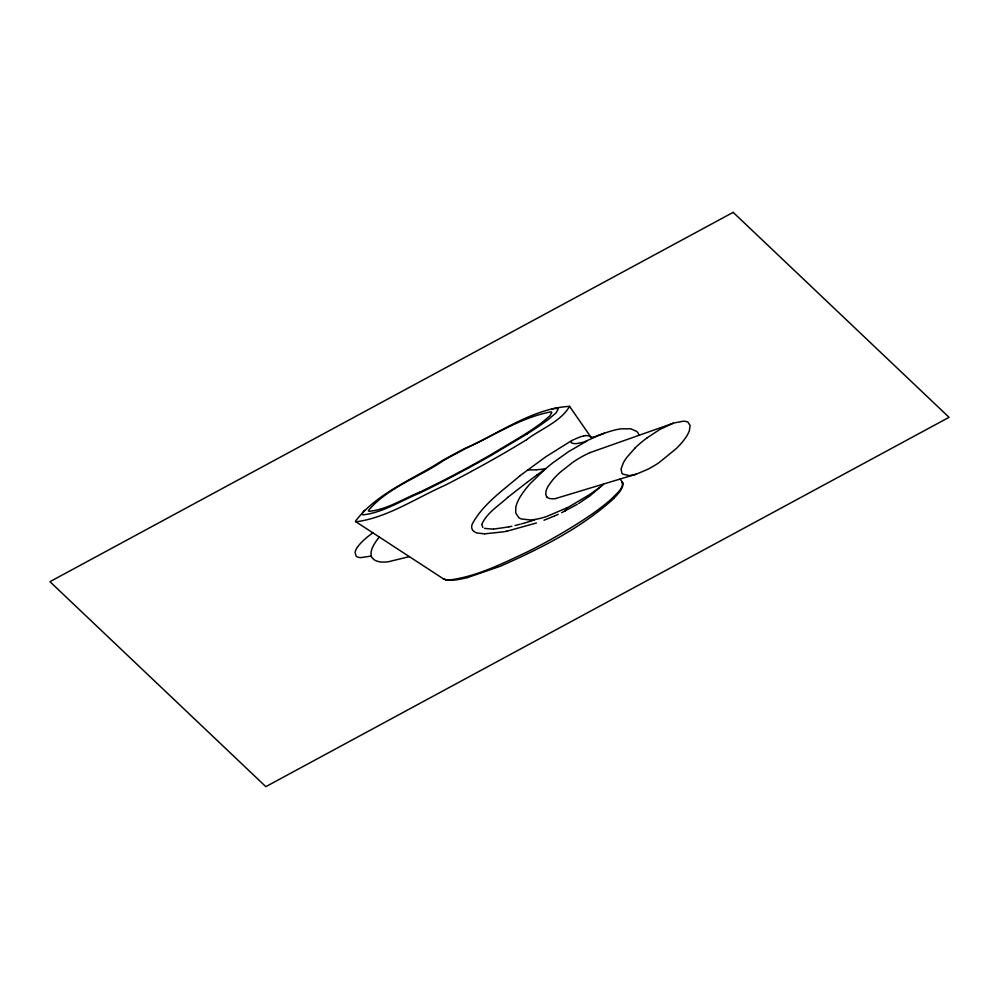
<?xml version="1.0" encoding="UTF-8"?>
<svg xmlns="http://www.w3.org/2000/svg" width="999" height="999" viewBox="0 0 999 999"><rect width="100%" height="100%" fill="white"/><g stroke="black" fill="none" stroke-linecap="round" stroke-linejoin="round"><path stroke-width="1.5" d="M573.838 439.622C571.241 440.247 569.218 442.894 573.501 443.494A28.009 7.817 -26.8 0 0 576.785 443.568L583.878 442.095L591.845 438.511A43.282 12.075 -26.8 0 1 621.066 428.846L630.706 428.771L636.75 431.443A87.363 24.376 -26.8 0 1 638.211 433.266L638.998 435.189M481.793 524.7L482.867 527.447M481.88 524.125C487.1 512.562 498.938 505.606 507.929 497.24M357.28 547.377L356.78 548.176A52.91 14.76 -26.8 0 0 355.082 552.484L356.131 556.143A36.926 10.302 -26.8 0 0 360.701 557.629L371.278 556.068M566.982 507.917L566.808 508.104A21.104 5.894 -26.8 0 0 565.184 510.976M603.633 484.24L590.134 495.679M591.058 437.362L569.555 406.368C532.255 408.254 498.251 434.14 464.535 448.576A371.765 103.721 -26.8 0 0 442.495 460.464C413.199 479.308 377.023 492.869 355.507 521.116A11.988 3.347 -26.8 0 0 355.981 521.828L443.244 578.733M614.298 498.039C581.543 527.947 541.158 548.189 500.886 565.996M635.389 447.664L626.848 457.367A109.665 30.594 -26.8 0 0 623.339 462.849L621.028 469.043L621.878 473.176A49.975 13.949 -26.8 0 0 622.639 474.038L629.058 475.574A22.453 6.269 -26.8 0 0 636.375 474.125L647.377 469.505A33.529 9.353 -26.8 0 0 659.078 462.612L676.298 448.563A94.555 26.374 -26.8 0 0 683.391 440.784L686.063 437.1A96.766 26.998 -26.8 0 0 689.397 430.557L690.097 425.474L687.899 422.14A34.628 9.665 -26.8 0 0 683.378 421.203L673.9 422.989L590.084 452.597M508.129 497.077L526.885 482.492M520.142 475.599C503.034 490.322 482.192 504.732 472.14 524.363A64.598 18.019 -26.8 0 0 471.628 527.272M519.83 475.836L545.804 456.78L570.804 441.146M542.907 421.828L549.887 415.859L551.798 412.462A9.715 2.71 -26.8 0 0 551.073 411.838C521.441 417.332 495.054 434.84 467.919 447.377A357.467 99.725 -26.8 0 0 443.793 460.339C419.692 477.122 387.487 487.537 368.394 510.551A9.853 2.747 -26.8 0 0 369.131 511.301C387.262 509.515 403.459 498.613 420.129 491.958M599.812 487.212L598.913 487.899A88.586 24.713 -26.8 0 1 588.873 495.029L568.344 507.217L546.515 516.558A40.822 11.389 -26.8 0 1 537.662 518.943L537.462 519.018A47.852 13.349 -26.8 0 1 530.357 519.955L521.503 519.005A76.473 21.341 -26.8 0 1 518.706 517.532L515.671 512.824L515.884 506.905A138.824 38.736 -26.8 0 1 520.666 496.103L523.014 492.582A152.972 42.682 -26.8 0 1 530.481 483.354L545.729 468.643A103.072 28.759 -26.8 0 1 552.897 462.787L568.493 451.698L586.95 440.934M527.147 482.292L537.2 474.825M646.778 438.062L660.014 429.345L673.026 423.289M589.672 496.028L578.696 503.459M536.7 475.199L545.729 468.643L542.582 469.155A93.344 26.036 -26.8 0 1 536.188 469.767M372.202 533.291L372.839 532.829M522.577 435.751L489.747 455.344A347.827 97.04 -26.8 0 1 465.072 469.031L454.845 474.475A288.349 80.444 -26.8 0 1 420.129 491.958M527.222 433.891L492.007 454.92A372.664 103.971 -26.8 0 1 470.941 466.67L454.495 475.487A310.177 86.538 -26.8 0 1 419.692 493.069C401.211 500.586 383.291 512.475 363.199 514.835A10.602 2.96 -26.8 0 1 362.212 513.961M526.573 439.697C540.534 429.071 560.814 421.715 569.555 406.368M577.36 504.283L561.638 512.699M471.303 471.491L466.071 474.288A385.839 107.642 -26.8 0 1 444.93 485.339C415.971 498.064 387.512 517.657 355.981 521.828M574.862 439.148L578.246 437.674A14.585 4.071 -26.8 0 1 582.617 436.201L583.216 436.063M558.229 514.285L554.807 515.809M554.358 515.996L551.71 517.132M551.261 517.32L543.956 520.242M499.975 566.371L467.37 577.622M604.445 433.179L595.566 436.426M536.426 522.976L506.918 531.206M534.627 519.942L531.93 520.804M594.842 436.663L594.455 436.775A10.377 2.897 -26.8 0 1 591.57 437.35L591.283 437.362M636.388 474.113L555.456 498.576M531.093 521.066L525.911 522.614M409.353 556.63L388.136 561.8A59.99 16.733 -26.8 0 1 379.121 561.738L375.062 560.464L371.99 557.717A86.876 24.238 -26.8 0 1 371.079 555.182L371.054 552.534A101.798 28.397 -26.8 0 1 379.345 537.025M525.249 522.814L522.939 523.464M522.29 523.638L521.216 523.926M519.967 524.263L514.972 525.524M511.888 526.236L509.065 526.848M508.691 526.923L493.606 529.108M506.83 531.218L505.906 531.406M505.806 531.431L504.857 531.618M503.908 531.793L484.665 533.828M450.561 579.857C477.772 576.086 502.822 563.361 527.447 551.835A162.849 45.43 -26.8 0 0 549.462 540.259A169.755 47.365 -26.8 0 0 566.358 530.544C582.167 520.916 597.976 510.988 611.813 498.613C616.096 493.768 627.347 486.076 620.067 479.158M493.319 529.133L484.565 528.396M484.49 533.828L477.51 533.054A71.229 19.868 -26.8 0 1 475.824 532.517M446.278 579.895L443.469 578.871M475.124 532.217L472.689 530.394L471.678 527.897M590.571 436.95L589.26 436.126A22.602 6.306 -26.8 0 0 586.001 435.601M546.778 496.94L545.754 494.53L546.016 491.196A81.631 22.777 -26.8 0 1 548.264 485.989L552.697 479.895A79.096 22.065 -26.8 0 1 560.489 472.015L572.964 462.2A33.092 9.228 -26.8 0 1 590.084 452.559M622.215 482.255L622.552 482.979M362.212 513.961L362.487 512.874A18.719 5.22 -26.8 0 1 364.598 510.227M551.623 409.115A19.006 5.307 -26.8 0 1 555.681 408.379L557.38 408.516A10.39 2.897 -26.8 0 1 558.141 409.178L556.156 412.762L548.788 419.105A115.722 32.293 -26.8 0 1 527.147 433.878M357.405 547.34A47.765 13.324 -26.8 0 1 372.227 533.291M622.926 482.804A58.454 16.309 -26.8 0 1 614.01 498.101M467.482 577.497A60.527 16.883 -26.8 0 1 446.029 580.044M450.599 579.832A40.472 11.289 -26.8 0 1 443.194 578.771M555.344 498.651A35.552 9.915 -26.8 0 1 546.865 496.903M583.803 435.926A14.61 4.071 -26.8 0 1 585.876 435.651M526.623 439.71A322.889 90.085 -26.8 0 1 471.266 471.453M635.314 447.677A77.66 21.666 -26.8 0 1 646.803 438.049M536.213 469.742A106.506 29.72 -26.8 0 1 527.647 469.767M543.006 421.828A109.465 30.544 -26.8 0 1 522.502 435.739M733.166 212.35L49.95 581.68L265.834 786.65L949.05 417.32L733.166 212.35"/></g></svg>
